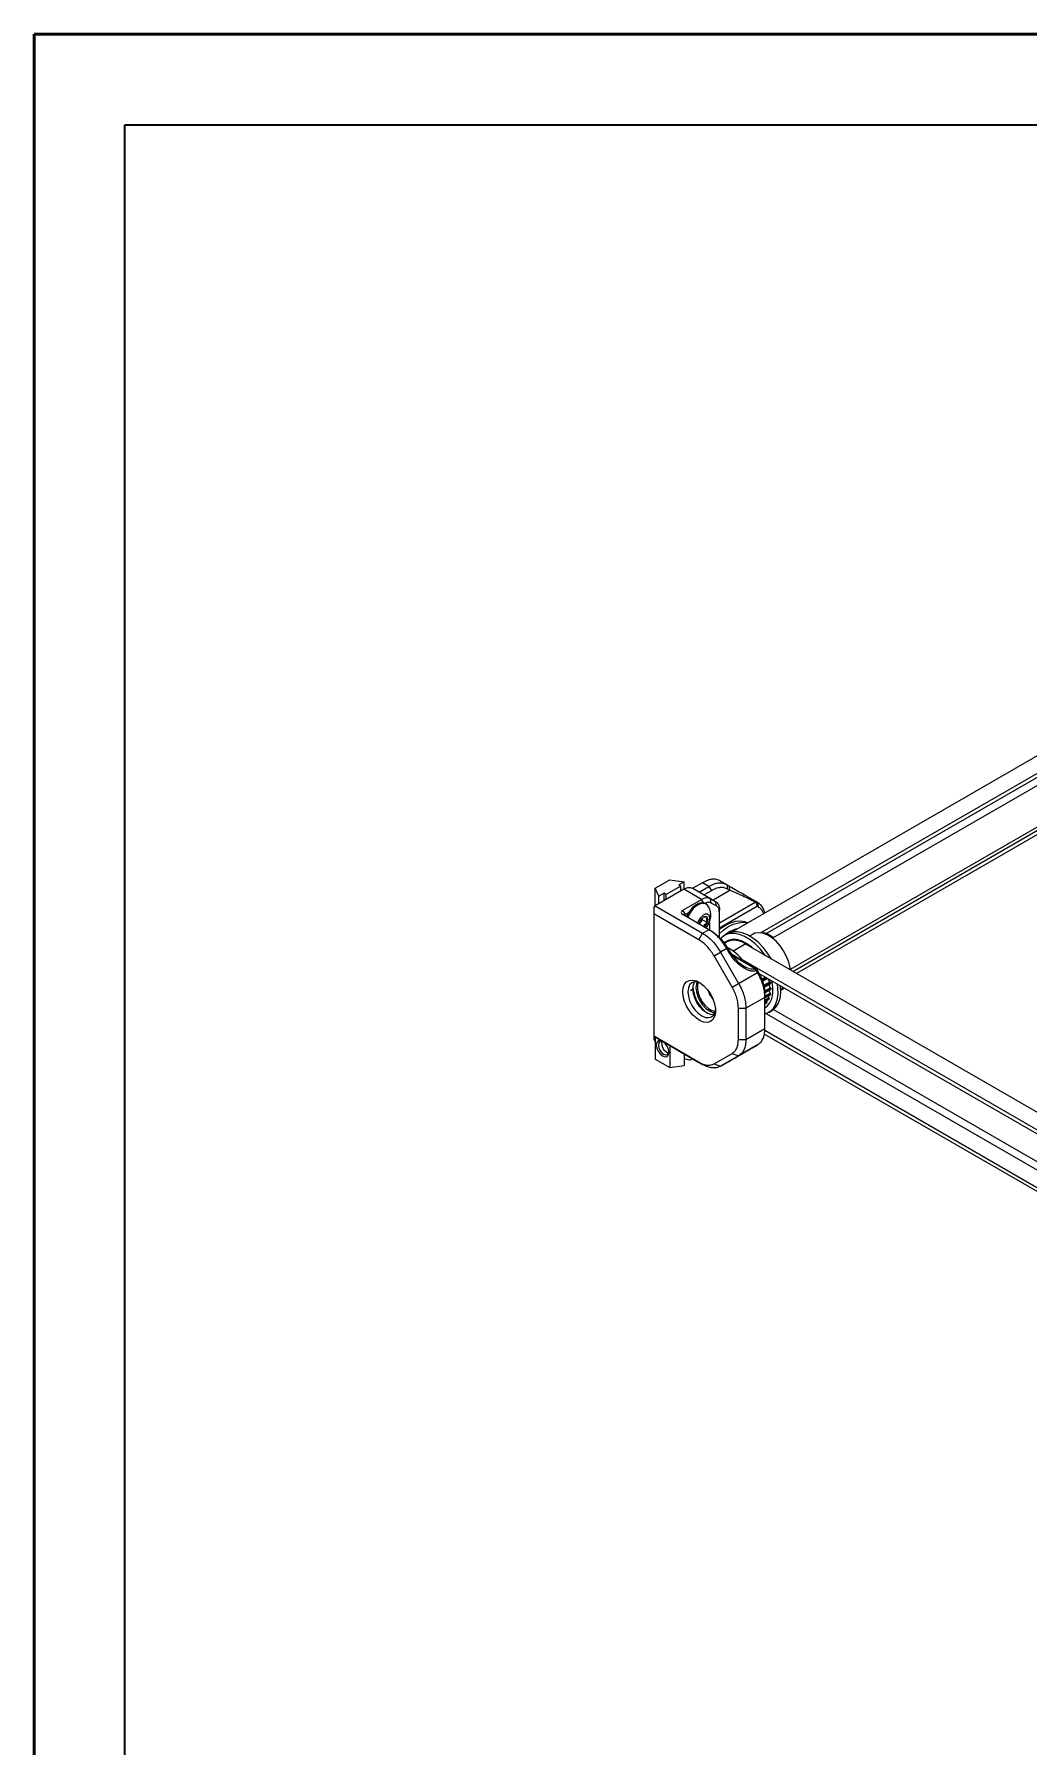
# Model space of a CAD drawing. Header units: millimetres. Extents: x 0 to 279, y 0 to 216.
# Drawn here: x 0 to 69.6, y 96 to 215.9 of the extents above; entities that cross this region are included whole.
import ezdxf

# ---------------------------------------------------------------- set-up
doc = ezdxf.new("R2010")
doc.units = ezdxf.units.MM
doc.layers.add('PAGE_BORDER', color=7, linetype='Continuous')

msp = doc.modelspace()

# ---------------------------------------------------------------- linework, layer by layer
at = {"color": 7, "linetype": 'Continuous', "lineweight": 50}
for p, q in [((0, 0), (0, 215.9)), ((0, 215.9), (279.4, 215.9))]:
    msp.add_line(p, q, dxfattribs=at)
at = {"color": 7, "linetype": 'Continuous', "lineweight": 25}
for p, q in [((82.69, 170.48), (51.7, 152.59)), ((48.81, 153.01), (77.89, 169.8)), ((50.86, 152.98), (78.87, 169.14)), ((51.24, 152.92), (78.85, 168.85)), ((52.95, 150.42), (83.94, 168.31)), ((83.27, 167.66), (53.12, 150.25)), ((83.55, 167.54), (53.37, 150.12)), ((45.49, 156.03), (43.47, 154.86)), ((43.48, 156.1), (44.51, 156.69)), ((43.73, 155.53), (43.48, 156.1)), ((43.48, 154.87), (43.48, 156.1)), ((45.27, 156.25), (44.24, 155.66)), ((44.51, 156.69), (45.5, 156.55)), ((45.5, 156.55), (45.13, 156.33)), ((45.13, 156.33), (45.27, 156.25)), ((45.27, 155.9), (45.27, 156.25)), ((46.72, 155.31), (45.49, 156.03)), ((45.5, 156.03), (45.5, 156.55)), ((46.11, 156.09), (47.35, 155.38)), ((46.8, 156.48), (46.12, 156.09)), ((46.56, 155.83), (47.24, 156.22)), ((47.24, 156.22), (46.8, 156.48)), ((47.42, 155.92), (46.91, 155.63)), ((47.24, 156.22), (47.42, 155.92)), ((48.05, 156.6), (48.49, 156.35)), ((48.49, 156.35), (48.54, 156.03)), ((48.49, 156.35), (48.64, 156.26)), ((48.7, 155.94), (48.54, 156.03)), ((48.64, 156.26), (48.7, 155.94)), ((43.38, 154.71), (43.47, 154.86)), ((43.38, 154.71), (43.38, 154.3)), ((43.47, 154.86), (46.8, 152.94)), ((44.1, 155.74), (43.73, 155.53)), ((43.73, 155.02), (43.73, 155.53)), ((44.24, 155.66), (44.1, 155.74)), ((44.1, 155.23), (44.1, 155.74)), ((44.24, 155.31), (44.24, 155.66)), ((45.41, 154.56), (46.72, 155.31)), ((46.9, 155.01), (46.72, 155.31)), ((47.05, 154.98), (46.98, 155.02)), ((47.4, 155.06), (47.35, 155.38)), ((47.35, 155.38), (47.71, 155.16)), ((47.77, 154.85), (47.4, 155.06)), ((47.77, 154.85), (47.71, 155.16)), ((50.57, 155.15), (50.48, 155.11)), ((50.57, 155.15), (50.63, 154.83)), ((50.57, 155.15), (50.64, 155.11)), ((50.69, 154.79), (50.63, 154.83)), ((50.64, 155.11), (50.69, 154.79)), ((43.38, 154.3), (43.38, 145.73)), ((46.53, 152.48), (43.38, 154.3)), ((45.59, 154.25), (45.41, 154.56)), ((47.24, 153.19), (45.41, 154.25)), ((45.81, 154.38), (45.59, 154.25)), ((46.57, 153.61), (46.79, 153.89)), ((46.79, 153.89), (46.79, 154.01)), ((46.79, 153.89), (47.13, 153.69)), ((47.97, 154.39), (47.97, 154.59)), ((47.97, 152.71), (47.97, 154.39)), ((46.53, 152.48), (46.8, 152.94)), ((46.8, 152.94), (47.24, 153.19)), ((47.03, 153.31), (47.08, 153.36)), ((47.24, 153.19), (47.42, 153.09)), ((48.52, 152.9), (48.33, 152.79)), ((48.46, 152.32), (48.33, 152.24)), ((50.33, 152.88), (50.09, 152.74)), ((51.63, 152.71), (51.44, 152.83)), ((47.6, 151.36), (48.05, 151.62)), ((48.86, 149.17), (47.6, 151.36)), ((48.49, 151.87), (48.05, 151.62)), ((48.05, 151.62), (49.31, 149.43)), ((48.49, 151.87), (48.54, 151.9)), ((48.64, 151.61), (48.49, 151.87)), ((48.54, 151.9), (48.7, 151.64)), ((48.64, 151.61), (48.7, 151.64)), ((50.57, 150.45), (48.84, 151.45)), ((117.95, 112.83), (49.78, 152.19)), ((49.31, 149.43), (50.64, 150.2)), ((114.31, 113.71), (49.58, 151.07)), ((50.57, 150.31), (50.48, 150.45)), ((50.57, 150.31), (50.63, 150.34)), ((50.64, 150.2), (50.57, 150.31)), ((50.63, 150.34), (50.69, 150.23)), ((50.64, 150.2), (50.69, 150.23)), ((114.07, 113.57), (50.74, 150.13)), ((50.82, 150.09), (50.77, 150.06)), ((50.8, 150), (50.88, 150.05)), ((52.95, 150.42), (52.96, 150.35)), ((45.94, 148.94), (46.12, 149.04)), ((48.86, 149.17), (49.31, 149.43)), ((51.28, 149.82), (50.96, 149.63)), ((50.99, 149.58), (51.34, 149.78)), ((51.55, 149.47), (51.09, 149.21)), ((51.1, 149.16), (51.55, 149.42)), ((51.58, 149.06), (51.14, 148.8)), ((51.15, 148.76), (51.58, 149.01)), ((51.54, 149.51), (51.55, 149.47)), ((51.55, 149.47), (51.55, 149.43)), ((51.56, 148.71), (51.55, 148.68)), ((51.58, 149.09), (51.58, 149.06)), ((51.58, 149.06), (51.58, 149.02)), ((52.28, 148.95), (52.52, 149.09)), ((49.3, 145.5), (49.3, 147.69)), ((49.3, 147.69), (49.83, 147.69)), ((51.16, 148.45), (49.83, 147.69)), ((49.83, 147.69), (49.83, 145.5)), ((51.55, 148.68), (51.16, 148.45)), ((51.16, 148.45), (51.16, 148.66)), ((51.16, 148.42), (51.54, 148.64)), ((51.16, 146.27), (51.16, 148.45)), ((51.45, 148.36), (51.16, 148.19)), ((51.16, 148.16), (51.43, 148.32)), ((51.29, 148.1), (51.16, 148.02)), ((51.16, 148.01), (51.27, 148.08)), ((51.29, 148.1), (51.27, 148.08)), ((51.27, 148.08), (51.27, 148.08)), ((51.31, 148.12), (51.29, 148.1)), ((51.45, 148.36), (51.44, 148.33)), ((51.44, 147.4), (51.63, 147.52)), ((51.46, 148.38), (51.45, 148.36)), ((51.55, 148.68), (51.54, 148.65)), ((51.76, 147.61), (78.18, 132.36)), ((51.16, 147.37), (77.9, 131.93)), ((43.38, 145.73), (46.53, 143.9)), ((43.47, 145.68), (43.38, 145.73)), ((43.38, 145.73), (43.38, 145.73)), ((43.38, 145.73), (43.38, 145.52)), ((43.38, 145.52), (43.47, 145.37)), ((46.8, 143.75), (43.47, 145.68)), ((43.48, 145.36), (43.47, 145.37)), ((43.48, 145.67), (43.48, 144.13)), ((43.93, 145.24), (43.93, 145.21)), ((49.3, 145.5), (49.83, 145.5)), ((50.64, 145.12), (49.31, 144.36)), ((49.83, 145.5), (51.16, 146.27)), ((50.57, 145.09), (50.64, 145.12)), ((51.12, 145.88), (78.17, 130.27)), ((51.15, 146.15), (78.17, 130.54)), ((43.48, 144.13), (44.51, 143.54)), ((44.26, 144.62), (44.29, 144.61)), ((44.51, 145.07), (44.51, 143.54)), ((45.5, 144.5), (45.5, 143.69)), ((46.11, 144.14), (46.12, 144.15)), ((46.11, 144.14), (46.12, 144.15)), ((47.6, 143.8), (48.86, 144.53)), ((49.31, 144.36), (48.05, 143.63)), ((48.49, 143.88), (48.64, 143.97)), ((48.86, 144.53), (49.31, 144.36)), ((44.51, 143.54), (45.5, 143.69)), ((46.53, 143.9), (46.8, 143.75)), ((47.6, 143.8), (48.05, 143.63)), ((48.05, 143.63), (48.49, 143.88))]:
    msp.add_line(p, q, dxfattribs=at)
at = {"color": 8, "linetype": 'Continuous', "lineweight": 25}
for p, q in [((48.7, 155.94), (47.53, 155.27)), ((47.97, 153.67), (50.48, 155.11)), ((50.63, 154.83), (47.97, 153.3)), ((45.59, 154.25), (45.59, 154.15)), ((47.27, 153.68), (47.27, 153.18)), ((47.07, 153.36), (47.05, 153.3)), ((48.92, 151.69), (49.78, 152.19)), ((50.48, 150.45), (48.92, 151.35)), ((50.77, 150.11), (50.75, 150.1)), ((50.86, 150.06), (50.79, 150.02)), ((51.2, 149.86), (50.94, 149.71)), ((51.24, 149.84), (50.95, 149.67)), ((51.32, 149.79), (50.98, 149.59)), ((51.52, 149.54), (51.07, 149.29)), ((51.54, 149.51), (51.08, 149.25)), ((51.55, 149.43), (51.1, 149.17)), ((51.56, 149.13), (51.14, 148.88)), ((51.58, 149.09), (51.14, 148.84)), ((51.58, 149.02), (51.15, 148.77)), ((51.54, 148.75), (51.16, 148.53)), ((51.56, 148.71), (51.16, 148.48)), ((51.54, 148.65), (51.16, 148.42)), ((51.45, 148.42), (51.16, 148.25)), ((51.46, 148.38), (51.16, 148.21)), ((51.44, 148.33), (51.16, 148.17)), ((51.3, 148.15), (51.16, 148.07)), ((51.31, 148.12), (51.16, 148.03)), ((51.27, 148.08), (51.16, 148.01))]:
    msp.add_line(p, q, dxfattribs=at)
at = {"color": 7, "linetype": 'Continuous', "lineweight": 25, "flags": 128}
for points in [[(46.98, 155.02), (46.93, 155.05), (46.73, 155.08), (46.52, 155.03), (46.29, 154.9), (46.07, 154.71), (45.87, 154.46), (45.71, 154.18), (45.67, 154.1)], [(47.22, 154.8), (47.15, 154.9), (47, 155.01), (46.81, 155.04), (46.59, 154.99), (46.36, 154.86), (46.14, 154.67), (45.94, 154.42), (45.78, 154.14), (45.74, 154.06)], [(47.02, 153.32), (47.09, 153.4), (47.22, 153.61), (47.3, 153.83), (47.31, 154.03), (47.25, 154.19), (47.14, 154.27), (46.98, 154.27), (46.81, 154.19), (46.65, 154.03), (46.52, 153.82), (46.45, 153.65)], [(47.97, 153.21), (48, 153.24), (48.37, 153.49), (48.74, 153.68), (49.11, 153.79), (49.45, 153.82), (49.76, 153.77), (49.97, 153.68)], [(47.97, 152.93), (48.19, 153.12), (48.57, 153.38), (48.94, 153.57), (49.3, 153.68), (49.64, 153.71), (49.93, 153.66)], [(51.21, 151.36), (51.15, 151.44), (50.83, 151.84), (50.48, 152.2), (50.12, 152.49), (49.74, 152.71), (49.37, 152.86), (49.02, 152.93), (48.69, 152.92), (48.4, 152.82), (48.14, 152.65), (48.05, 152.56)], [(50.39, 151.83), (50.22, 151.98), (49.87, 152.23), (49.52, 152.4), (49.18, 152.5), (48.87, 152.51), (48.58, 152.44), (48.34, 152.29), (48.31, 152.26)], [(51.63, 151.12), (51.35, 151.55), (51.03, 151.95), (50.68, 152.31), (50.31, 152.6), (49.94, 152.82), (49.57, 152.97), (49.21, 153.04), (48.89, 153.03), (48.59, 152.94), (48.52, 152.9)], [(50.05, 152.76), (50.21, 152.83), (50.32, 152.87)], [(52.96, 150.35), (52.93, 150.51), (52.84, 150.91), (52.68, 151.31), (52.47, 151.7), (52.22, 152.06), (51.94, 152.38), (51.63, 152.64), (51.32, 152.83), (51.01, 152.95), (50.72, 152.98), (50.46, 152.94), (50.33, 152.88)], [(45.41, 148.84), (45.44, 149.13), (45.53, 149.37), (45.68, 149.54), (45.87, 149.64), (46.1, 149.66), (46.36, 149.6), (46.63, 149.46), (46.89, 149.26), (47.13, 148.99), (47.35, 148.69), (47.52, 148.35), (47.64, 148.01), (47.7, 147.67), (47.7, 147.36), (47.64, 147.1), (47.52, 146.89), (47.35, 146.76), (47.13, 146.7), (46.89, 146.72), (46.63, 146.81), (46.36, 146.99), (46.1, 147.22), (45.87, 147.51), (45.68, 147.83), (45.53, 148.17), (45.44, 148.52), (45.41, 148.84)], [(46.65, 149.45), (46.48, 149.51), (46.25, 149.53), (46.05, 149.47), (45.89, 149.33), (45.8, 149.11), (45.76, 148.84)], [(45.76, 148.84), (45.8, 148.53), (45.89, 148.2), (46.05, 147.88), (46.25, 147.59), (46.48, 147.34), (46.74, 147.16), (46.99, 147.05), (47.22, 147.03), (47.42, 147.09), (47.58, 147.23), (47.68, 147.45), (47.7, 147.62)], [(46.12, 149.04), (46.15, 149.32), (46.24, 149.52)], [(47.58, 147.23), (47.58, 147.23), (47.34, 147.25), (47.09, 147.36), (46.84, 147.54), (46.6, 147.79), (46.4, 148.09), (46.25, 148.41), (46.15, 148.73), (46.12, 149.04)], [(46.41, 149.52), (46.36, 149.39), (46.33, 149.13), (46.36, 148.83), (46.46, 148.51), (46.6, 148.2), (46.8, 147.92), (47.02, 147.68), (47.27, 147.5), (47.51, 147.4), (47.65, 147.38)], [(46.51, 149.5), (46.45, 149.32), (46.44, 149.06), (46.49, 148.75), (46.6, 148.44), (46.76, 148.15), (46.97, 147.88), (47.2, 147.67), (47.44, 147.54), (47.67, 147.48), (47.68, 147.48)], [(51.16, 147.73), (51.31, 147.84), (51.51, 148.07), (51.64, 148.36), (51.71, 148.72), (51.72, 149.12), (51.67, 149.55), (51.66, 149.6)], [(51.24, 147.32), (51.5, 147.45), (51.73, 147.66), (51.91, 147.93), (52.02, 148.28), (52.08, 148.67), (52.07, 149.11), (52.04, 149.38)], [(51.63, 147.52), (51.7, 147.56), (51.93, 147.77), (52.1, 148.05), (52.22, 148.39), (52.27, 148.78), (52.26, 149.22), (52.26, 149.22)], [(51.26, 148.23), (51.27, 148.21), (51.3, 148.15)], [(51.44, 148.33), (51.44, 148.33), (51.43, 148.32)], [(44, 145.37), (43.83, 145.43), (43.68, 145.4), (43.59, 145.29), (43.55, 145.11), (43.59, 144.9), (43.68, 144.68), (43.83, 144.49), (44, 144.35), (44.17, 144.29), (44.31, 144.32), (44.4, 144.43), (44.44, 144.6), (44.4, 144.82), (44.31, 145.04), (44.17, 145.23), (44, 145.37)], [(44.04, 145.34), (43.93, 145.37), (43.81, 145.35), (43.74, 145.26), (43.71, 145.11), (43.74, 144.94), (43.81, 144.75), (43.93, 144.59), (44.07, 144.48), (44.21, 144.43), (44.33, 144.46), (44.41, 144.55), (44.44, 144.65)], [(43.97, 145.37), (43.93, 145.26), (43.94, 145.1), (43.99, 144.93), (44.09, 144.77), (44.22, 144.65), (44.35, 144.59), (44.42, 144.58)]]:
    msp.add_lwpolyline(points, dxfattribs=at)
at = {"color": 7, "linetype": 'Continuous', "lineweight": 25}
for centre, radius, start, end in [((46.05, 154.19), 1.32, 321.2054, 27.4807), ((45.47, 154.4), 0.164, 110.7834, 249.2166), ((45.61, 154.2), 0.0542, 110.504, 246.9655), ((47.15, 153.52), 0.591, 158.2301, 173.7158), ((47.23, 153.51), 0.665, 122.638, 159.7729), ((46.99, 153.92), 0.19, 40.5328, 129.2482), ((46.49, 153.93), 0.685, 307.2935, 339.466), ((46.78, 153.87), 0.395, 333.4364, 26.5636), ((49.86, 150.9), 2.44, 104.8211, 130.8437), ((49.01, 151.17), 1.28, 53.124, 115.5655), ((50.88, 151.83), 1.15, 60.8187, 89.8762), ((51.1, 151.8), 1.06, 51.3817, 79.077), ((46.57, 148.49), 3.98, 38.758, 60.4764), ((48.62, 149.37), 2.51, 185.2152, 234.7795), ((48.95, 149.56), 1.89, 198.3488, 221.6459), ((51.62, 149.77), 0.244, 180.4815, 245.8873), ((51.69, 149.34), 0.249, 176.943, 238.924), ((51.71, 148.96), 0.266, 185.4604, 231.0046), ((51.5, 149.51), 0.0412, 9.04, 65.3052), ((51.51, 148.72), 0.0418, 356.2093, 51.9235), ((51.54, 149.43), 0.016, 308.1825, 16.3859), ((51.54, 149.09), 0.0431, 3.3387, 57.8687), ((51.57, 149.02), 0.0139, 305.3836, 4.7941), ((51.28, 148.13), 0.0317, 335.7334, 43.5848), ((51.65, 148.61), 0.279, 193.2903, 223.8317), ((51.43, 148.39), 0.0377, 347.2266, 47.2053), ((51.53, 148.65), 0.0119, 302.6456, 351.5347)]:
    msp.add_arc(centre, radius, start, end, dxfattribs=at)
for points, knots in [([(45.49, 156.03), (45.62, 156.09), (45.85, 156.2), (46.03, 156.12), (46.11, 156.09)], [0, 0, 0, 0, 0.557568, 1, 1, 1, 1]), ([(48.05, 156.6), (47.96, 156.64), (47.79, 156.73), (47.48, 156.74), (47.15, 156.66), (46.92, 156.54), (46.8, 156.48)], [0, 0, 0, 0, 0.255091, 0.5, 0.744909, 1, 1, 1, 1]), ([(47.24, 156.22), (47.36, 156.29), (47.59, 156.41), (47.92, 156.48), (48.23, 156.47), (48.4, 156.39), (48.49, 156.35)], [0, 0, 0, 0, 0.255091, 0.5, 0.744909, 1, 1, 1, 1]), ([(48.54, 156.03), (48.47, 156.07), (48.31, 156.14), (48.03, 156.15), (47.73, 156.08), (47.52, 155.97), (47.42, 155.92)], [0, 0, 0, 0, 0.249681, 0.500013, 0.748781, 1, 1, 1, 1]), ([(48.64, 156.26), (48.78, 156.18), (49.04, 156.03), (49.55, 155.74), (50, 155.48), (50.35, 155.28), (50.5, 155.19), (50.57, 155.15)], [0, 0, 0, 0, 0.282153, 0.547941, 0.786573, 0.895923, 1, 1, 1, 1]), ([(50.48, 155.11), (50.41, 155.15), (50.28, 155.22), (49.97, 155.38), (49.56, 155.57), (49.08, 155.79), (48.83, 155.89), (48.7, 155.94)], [0, 0, 0, 0, 0.098298, 0.203517, 0.439763, 0.709865, 1, 1, 1, 1]), ([(46.72, 155.31), (46.78, 155.35), (46.9, 155.41), (47.07, 155.44), (47.22, 155.44), (47.3, 155.4), (47.35, 155.38)], [0, 0, 0, 0, 0.255091, 0.5, 0.744909, 1, 1, 1, 1]), ([(47.4, 155.06), (47.33, 155.09), (47.2, 155.14), (47.03, 155.06), (46.95, 155.03)], [0, 0, 0, 0, 0.549824, 1, 1, 1, 1]), ([(47.71, 155.16), (47.75, 155.14), (47.83, 155.08), (47.91, 154.95), (47.97, 154.79), (47.97, 154.66), (47.97, 154.59)], [0, 0, 0, 0, 0.255091, 0.5, 0.744909, 1, 1, 1, 1]), ([(47.97, 154.39), (47.97, 154.49), (47.95, 154.7), (47.83, 154.8), (47.77, 154.85)], [0, 0, 0, 0, 0.5000041, 1, 1, 1, 1]), ([(50.64, 155.11), (50.72, 155.05), (50.87, 154.95), (51.03, 154.68), (51.11, 154.48), (51.12, 154.35), (51.12, 154.35)], [0, 0, 0, 0, 0.341474, 0.669318, 0.997161, 1, 1, 1, 1]), ([(51.06, 154.32), (51.06, 154.34), (51.02, 154.47), (50.9, 154.64), (50.76, 154.74), (50.69, 154.79)], [0, 0, 0, 0, 0.123468, 0.561173, 1, 1, 1, 1]), ([(47.13, 154.04), (47.08, 154.06), (46.98, 154.08), (46.9, 154.08), (46.88, 154.07), (46.87, 154.07)], [0, 0, 0, 0, 0.4391165, 0.7513669, 1, 1, 1, 1]), ([(46.87, 153.36), (46.87, 153.38), (46.89, 153.44), (46.95, 153.55), (47.05, 153.64), (47.11, 153.68), (47.13, 153.69)], [0, 0, 0, 0, 0.156025, 0.493707, 0.819058, 1, 1, 1, 1]), ([(47.13, 153.69), (47.12, 153.75), (47.08, 153.86), (47.1, 153.97), (47.12, 154.02), (47.13, 154.04)], [0, 0, 0, 0, 0.439117, 0.751367, 1, 1, 1, 1]), ([(47.6, 151.36), (47.52, 151.48), (47.38, 151.71), (47.11, 152.03), (46.83, 152.29), (46.63, 152.42), (46.53, 152.48)], [0, 0, 0, 0, 0.251103, 0.500926, 0.750556, 1, 1, 1, 1]), ([(46.8, 152.94), (46.92, 152.86), (47.15, 152.72), (47.48, 152.41), (47.79, 152.04), (47.96, 151.76), (48.05, 151.62)], [0, 0, 0, 0, 0.255091, 0.5, 0.744909, 1, 1, 1, 1]), ([(48.49, 151.87), (48.4, 152.02), (48.23, 152.3), (47.92, 152.66), (47.59, 152.97), (47.36, 153.12), (47.24, 153.19)], [0, 0, 0, 0, 0.255091, 0.5, 0.744909, 1, 1, 1, 1]), ([(47.42, 153.09), (47.52, 153.02), (47.73, 152.89), (48.03, 152.61), (48.31, 152.28), (48.47, 152.03), (48.54, 151.9)], [0, 0, 0, 0, 0.249681, 0.500013, 0.748781, 1, 1, 1, 1]), ([(50.57, 150.31), (50.5, 150.3), (50.35, 150.27), (50, 150.33), (49.55, 150.55), (49.04, 151), (48.78, 151.4), (48.64, 151.61)], [0, 0, 0, 0, 0.104077, 0.213427, 0.452059, 0.717847, 1, 1, 1, 1]), ([(48.7, 151.64), (48.83, 151.46), (49.08, 151.1), (49.56, 150.7), (49.97, 150.49), (50.28, 150.43), (50.41, 150.45), (50.48, 150.45)], [0, 0, 0, 0, 0.290135, 0.560237, 0.796483, 0.901702, 1, 1, 1, 1]), ([(51.16, 148.45), (51.15, 148.59), (51.14, 148.87), (51.04, 149.31), (50.87, 149.76), (50.72, 150.05), (50.64, 150.2)], [0, 0, 0, 0, 0.255091, 0.5, 0.744909, 1, 1, 1, 1]), ([(50.69, 150.23), (50.76, 150.1), (50.9, 149.84), (51.05, 149.43), (51.14, 149.03), (51.15, 148.78), (51.16, 148.66)], [0, 0, 0, 0, 0.250955, 0.499836, 0.750106, 1, 1, 1, 1]), ([(49.3, 147.69), (49.29, 147.81), (49.29, 148.04), (49.2, 148.42), (49.06, 148.8), (48.93, 149.05), (48.86, 149.17)], [0, 0, 0, 0, 0.250296, 0.500004, 0.749498, 1, 1, 1, 1]), ([(49.31, 149.43), (49.39, 149.28), (49.55, 149), (49.71, 148.55), (49.81, 148.1), (49.82, 147.83), (49.83, 147.69)], [0, 0, 0, 0, 0.255091, 0.5, 0.744909, 1, 1, 1, 1]), ([(52.28, 149.24), (52.28, 149.24), (52.27, 149.24), (52.26, 149.23), (52.25, 149.23)], [0, 0, 0, 0, 0.613731, 1, 1, 1, 1]), ([(52.26, 148.99), (52.27, 148.99), (52.31, 149.03), (52.37, 149.09), (52.4, 149.14), (52.42, 149.16)], [0, 0, 0, 0, 0.090207, 0.548098, 1, 1, 1, 1]), ([(48.86, 144.53), (48.93, 144.57), (49.06, 144.67), (49.2, 144.89), (49.29, 145.17), (49.29, 145.39), (49.3, 145.5)], [0, 0, 0, 0, 0.2502957, 0.5000039, 0.7494984, 1, 1, 1, 1]), ([(49.83, 145.5), (49.82, 145.37), (49.81, 145.11), (49.71, 144.78), (49.55, 144.52), (49.39, 144.41), (49.31, 144.36)], [0, 0, 0, 0, 0.255091, 0.5, 0.744909, 1, 1, 1, 1]), ([(50.64, 145.12), (50.72, 145.18), (50.87, 145.29), (51.04, 145.55), (51.14, 145.87), (51.15, 146.13), (51.16, 146.27)], [0, 0, 0, 0, 0.255091, 0.5, 0.744909, 1, 1, 1, 1]), ([(45.49, 144.2), (45.62, 144.14), (45.85, 144.04), (46.03, 144.11), (46.11, 144.14)], [0, 0, 0, 0, 0.557568, 1, 1, 1, 1]), ([(48.64, 143.97), (48.78, 144.05), (49.04, 144.2), (49.55, 144.49), (50, 144.76), (50.35, 144.95), (50.5, 145.04), (50.57, 145.09)], [0, 0, 0, 0, 0.282153, 0.547941, 0.786573, 0.895923, 1, 1, 1, 1]), ([(46.53, 143.9), (46.63, 143.85), (46.83, 143.75), (47.12, 143.69), (47.38, 143.7), (47.52, 143.77), (47.6, 143.8)], [0, 0, 0, 0, 0.251103, 0.500926, 0.750556, 1, 1, 1, 1]), ([(48.05, 143.63), (47.96, 143.59), (47.79, 143.51), (47.48, 143.5), (47.15, 143.57), (46.92, 143.69), (46.8, 143.75)], [0, 0, 0, 0, 0.255091, 0.5, 0.744909, 1, 1, 1, 1])]:
    msp.add_open_spline(points, degree=3, knots=knots, dxfattribs=at)
for points in [[(50.63, 154.83), (50.62, 154.85), (50.62, 154.9), (50.59, 154.98), (50.54, 155.06), (50.5, 155.1), (50.48, 155.11)], [(50.48, 150.45), (50.5, 150.46), (50.54, 150.47), (50.59, 150.45), (50.62, 150.41), (50.62, 150.36), (50.63, 150.34)]]:
    msp.add_open_spline(points, degree=3, dxfattribs=at)
at = {"layer": 'PAGE_BORDER', "lineweight": 35}
for p, q in [((6.35, 209.55), (273.05, 209.55)), ((6.35, 6.35), (6.35, 209.55))]:
    msp.add_line(p, q, dxfattribs=at)

doc.saveas('drawing.dxf')
